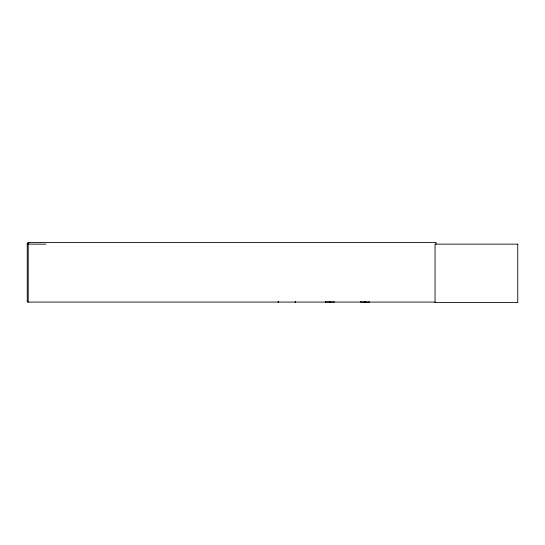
<?xml version="1.0" encoding="UTF-8"?>
<svg xmlns="http://www.w3.org/2000/svg" width="545" height="545" viewBox="0 0 545 545"><rect width="100%" height="100%" fill="white"/><g stroke="black" fill="none" stroke-linecap="round" stroke-linejoin="round"><path stroke-width="0.82" d="M28.953 243.043L27.25 243.043L27.25 302.08L435.169 302.08M27.25 244.14L45.944 244.14M325.481 301.957L334.248 302.019L334.248 301.596M436.02 244.14L436.02 242.43L28.211 242.43L28.211 302.08M369.306 301.596L369.306 302.08L360.538 302.019L360.538 301.596M365.075 301.474L365.075 302.08M364.769 301.474L364.769 302.08M330.018 301.474L330.018 302.08M329.711 301.474L329.711 302.08M325.481 301.596L325.481 302.08M295.547 301.596L295.547 302.08M295.063 301.596L295.063 302.08M278.502 301.596L278.502 302.08M278.018 301.596L278.018 302.08M517.75 244.14L435.06 244.14L435.06 302.57L517.75 302.57L517.75 244.14"/></g></svg>
